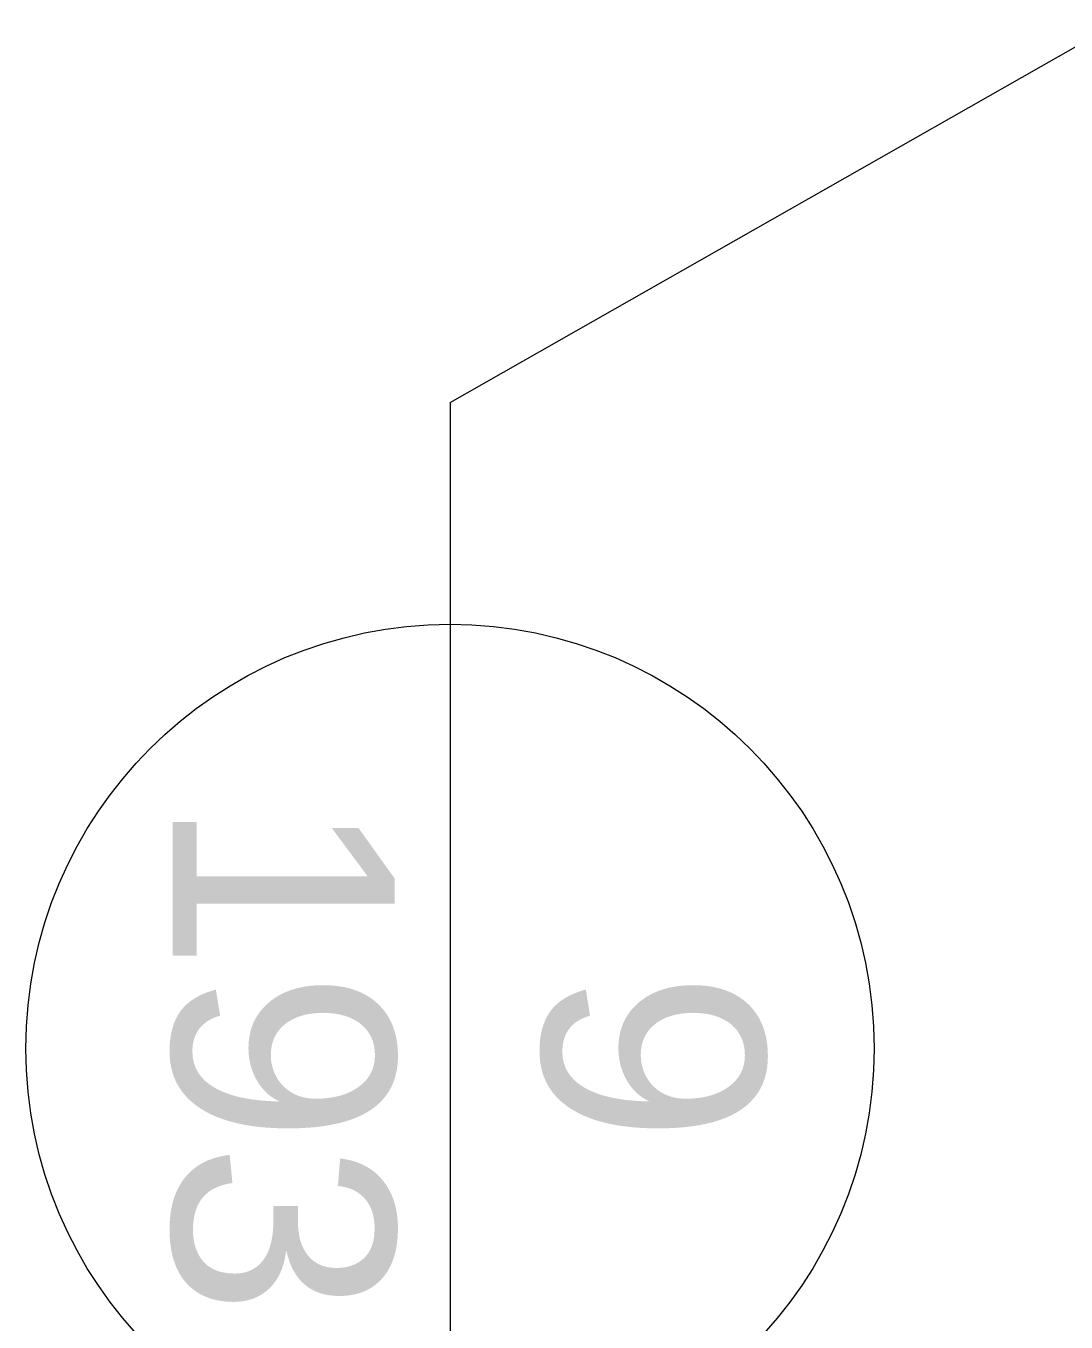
# Model space of a CAD drawing. Header units: metres. Extents: x 180 to 3220, y 13789 to 15035.
# Drawn here: x 765.836 to 769.586, y 14596.159 to 14600.83 of the extents above; entities that cross this region are included whole.
import ezdxf

# ---------------------------------------------------------------- set-up
doc = ezdxf.new("R2010")
doc.units = ezdxf.units.M
doc.header["$MEASUREMENT"] = 0
doc.layers.add('02 Выноски план', color=170, linetype='Continuous')
doc.styles.get("Standard").update_dxf_attribs({"font": 'arial.ttf'})

msp = doc.modelspace()

# ---------------------------------------------------------------- linework, layer by layer
at = {"layer": '02 Выноски план', "color": 84, "lineweight": 20}
for points in [[(767.3653, 14599.4735), (770.844, 14601.4518), (767.9434, 14716.5764)], [(767.3653, 14599.4735), (767.3653, 14598.6735)], [(767.3653, 14599.4735), (767.3653, 14598.6735)], [(767.3653, 14598.6735), (767.3653, 14595.6158)]]:
    msp.add_lwpolyline(points, dxfattribs=at)
msp.add_circle((767.3653, 14597.1447), 1.5288, dxfattribs=at)

# ---------------------------------------------------------------- texts
at = {"layer": '02 Выноски план', "color": 84, "lineweight": 50, "insert": (768.4992, 14598.8769), "char_height": 0.8, "attachment_point": 1, "rotation": 270}
msp.add_mtext_dynamic_manual_height_columns('\\pxqc;{\\C0;9\\P193}', width=3.524844, gutter_width=0.5, heights=[-2.1541], dxfattribs=at)

doc.saveas('drawing.dxf')
